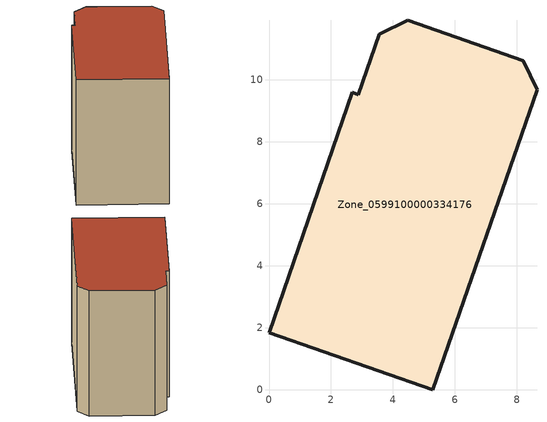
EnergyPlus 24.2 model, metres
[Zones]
Zone_0599100000334176
 floor ground (C_G): 5.28,0 0,1.84 2.68,9.59 2.87,9.52 3.56,11.48 4.47,11.92 8.21,10.61 8.65,9.68 z0
 wall outside (C_F): 0,1.84 5.28,0 8.65,9.68 8.21,10.61 4.47,11.92 3.56,11.48 2.87,9.52 2.68,9.59 0,1.84 z0:8.23
 roof outside (C_R): 4.47,11.92 3.56,11.48 2.87,9.52 2.68,9.59 0,1.84 5.28,0 8.65,9.68 8.21,10.61 z8.23
[BUILDING]
Pand.0599100000334176: North Axis=0; Terrain=City; Loads Convergence Tolerance Value=0.04; Temperature Convergence Tolerance Value=0.4; Solar Distribution=FullExterior; Maximum Number of Warmup Days=25; Minimum Number of Warmup Days=1
[Site:Location]
Rotterdam.The.Hague.AP_ZH_NLD Design_Conditions: Latitude=51.96; Longitude=4.45; Time Zone=1; Elevation=-4.5
[SITE:GROUNDTEMPERATURE:BUILDINGSURFACE]
18, 18, 18, 18, 18, 18, 18, 18, 18, 18, 18, 18
[MATERIAL] Thermal Absorptance=0.9; Solar Absorptance=0.7; Visible Absorptance=0.7
Name | Roughness | Thickness | Conductivity | Density | Specific Heat
G.TI.1975-1991 | MediumSmooth | 0.15 | 0.288461 | 540 | 1210
F.TI.1975-1991 | Rough | 0.3 | 0.230769 | 1920 | 840
R.TI.1975-1991 | MediumRough | 0.2 | 0.153846 | 1500 | 1000
[CONSTRUCTION]
C_G: G.TI.1975-1991
C_F: F.TI.1975-1991
C_R: R.TI.1975-1991
[ZONE]
Zone_0599100000334176: Type=1; Multiplier=1; Ceiling Height=Autocalculate; Volume=Autocalculate; Floor Area=autocalculate; Part of Total Floor Area=Yes
[ZONEINFILTRATION:DESIGNFLOWRATE]
Infil_Zone_0599100000334176: Zone or ZoneList or Space or SpaceList=Zone_0599100000334176; Schedule=AlwaysOn; Design Flow Rate Calculation Method=Flow/Area; Flow Rate per Floor Area=0.003; Constant Term Coefficient=1; Temperature Term Coefficient=0; Velocity Term Coefficient=0; Velocity Squared Term Coefficient=0
[HVACTEMPLATE:ZONE:IDEALLOADSAIRSYSTEM]
Zone_0599100000334176: Maximum Heating Supply Air Temperature=50; Minimum Cooling Supply Air Temperature=13; Maximum Heating Supply Air Humidity Ratio=0.0156; Minimum Cooling Supply Air Humidity Ratio=0.0077; Heating Limit=NoLimit; Cooling Limit=NoLimit; Dehumidification Control Type=ConstantSensibleHeatRatio; Cooling Sensible Heat Ratio=0.7; Dehumidification Setpoint=60; Humidification Control Type=None; Humidification Setpoint=30; Outdoor Air Method=None; Outdoor Air Flow Rate per Person=0.00944; Outdoor Air Flow Rate per Zone Floor Area=0; Outdoor Air Flow Rate per Zone=0; Demand Controlled Ventilation Type=None; Outdoor Air Economizer Type=NoEconomizer; Heat Recovery Type=None; Sensible Heat Recovery Effectiveness=0.7; Latent Heat Recovery Effectiveness=0.65
[ZONECONTROL:THERMOSTAT]
ThermostatControl_Zone_0599100000334176: Zone or ZoneList=Zone_0599100000334176; Control Type Schedule=DualSetpointControlType; Control 1=Thermostat_Zone_0599100000334176; Temperature Difference Between Cutout And Setpoint=0
[THERMOSTATSETPOINT:DUALSETPOINT]
Thermostat_Zone_0599100000334176: Heating Setpoint Temperature Schedule=HeatingSetpoint_Zone_0599100000334176; Cooling Setpoint Temperature Schedule=CoolingSetpoint_Zone_0599100000334176
[SCHEDULE:COMPACT]
HeatingSetpoint_Zone_0599100000334176: Through: 12/31, For: AllDays, Until: 24:00, 21
CoolingSetpoint_Zone_0599100000334176: Through: 12/31, For: AllDays, Until: 24:00, 24
DualSetpointControlType: Through: 12/31, For: AllDays, Until: 24:00, 4
AlwaysOn: Through: 12/31, For: AllDays, Until: 24:00, 1
